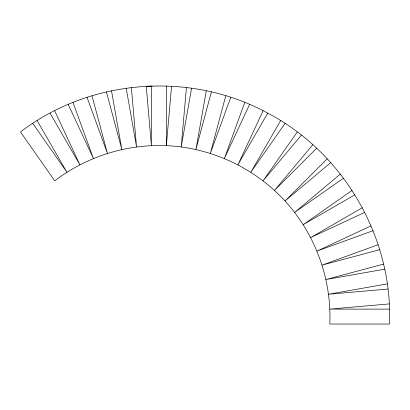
<?xml version="1.0" encoding="UTF-8"?>
<svg xmlns="http://www.w3.org/2000/svg" width="410" height="410" viewBox="0 0 410 410"><rect width="100%" height="100%" fill="white"/><g stroke="black" fill="none" stroke-linecap="round" stroke-linejoin="round"><path stroke-width="0.61" d="M171.554 86.187L166.347 145.663C126.521 143.956 86.392 156.61 54.74 180.851L20.5 131.948C90.185 78.566 190.773 70.909 267.73 113.129C343.954 152.945 393.128 238.118 389.5 324.038L329.804 324.038C331.787 279.21 315.351 234.059 285.017 200.997C254.728 167.895 211.176 147.59 166.347 145.663L166.347 85.962M186.422 87.489L181.215 146.959L191.583 88.17M206.281 90.764L195.913 149.553L211.365 91.891M225.782 95.75L210.33 153.417L230.748 97.319M244.775 102.423L224.357 158.521L249.587 104.417M263.112 110.72L237.882 164.83L267.73 113.129M280.655 120.591L250.807 172.292L285.047 123.389M297.276 131.948L263.03 180.851L301.406 135.121M312.84 144.715L274.464 190.445L316.679 148.23M327.231 158.783L285.017 200.997L330.752 162.621M340.341 174.055L294.611 212.431L343.513 178.186M352.072 190.414L303.174 224.654L354.87 194.806M362.332 207.732L310.636 237.58L364.741 212.349M371.045 225.879L316.94 251.104L373.038 230.686M378.143 244.714L322.045 265.132L379.711 249.68M383.575 264.096L325.909 279.548L384.703 269.18M387.291 283.879L328.502 294.247L387.973 289.04M389.274 303.912L329.804 309.114L389.5 309.114M152.192 86.187L146.221 86.187L151.423 145.663L151.423 85.962M32.723 123.389L66.968 172.292L37.12 120.591M50.04 113.129L79.894 164.83L54.663 110.72M68.188 104.417L93.418 158.521L73 102.423M87.022 97.319L107.44 153.417L91.994 95.75M106.41 91.891L121.857 149.553L111.494 90.764M126.193 88.17L136.556 146.959L131.354 87.489"/></g></svg>
